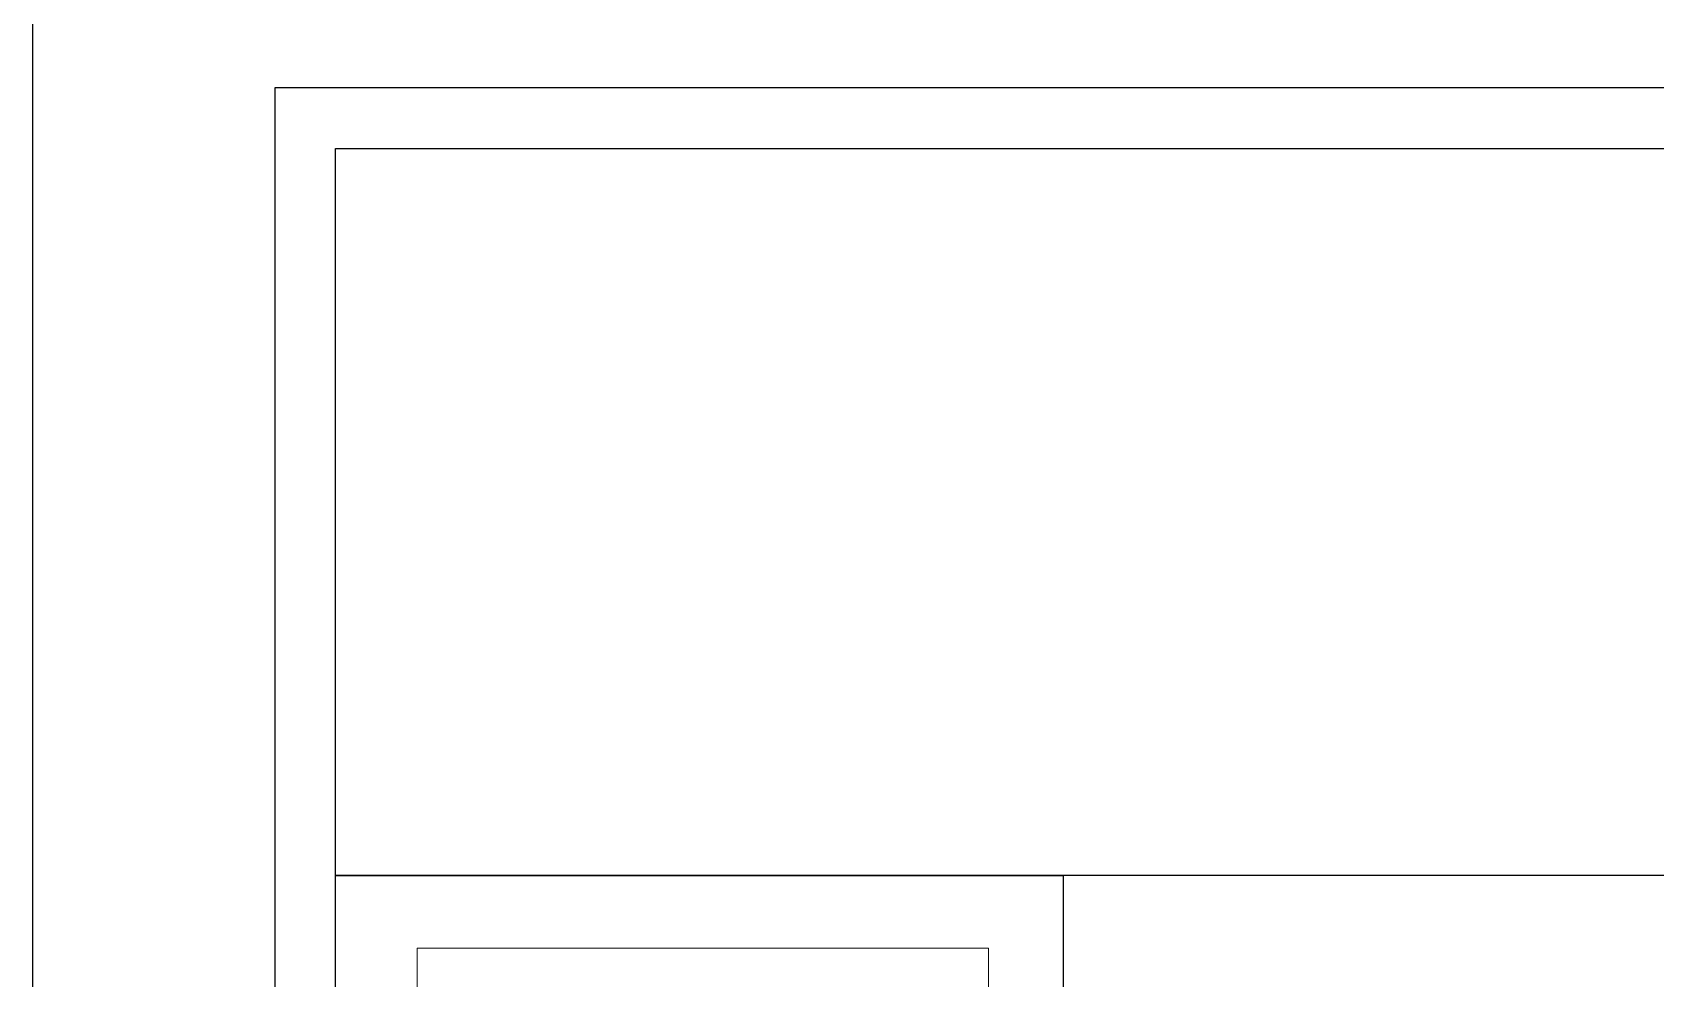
# Model space of a CAD drawing. Header units: millimetres. Extents: x 860 to 1444, y -43 to 267.
# Drawn here: x 1226.491 to 1227.829, y 229.195 to 229.975 of the extents above; entities that cross this region are included whole.
import ezdxf

# ---------------------------------------------------------------- set-up
doc = ezdxf.new("R2010")
doc.units = ezdxf.units.MM
doc.header["$MEASUREMENT"] = 0

# ---------------------------------------------------------------- blocks, each defined once
blk = doc.blocks.new('sink')
at = {"color": 152, "linetype": 'Continuous', "lineweight": 5, "true_color": 0x2776bb}
for points in [[(85.4475, 62.3047, 0), (86.9855, 62.3047, 0)], [(86.9855, 62.3047, 0), (86.9855, 61.8337, 0)], [(85.4475, 61.8337, 0), (86.9855, 61.8337, 0)]]:
    blk.add_polyline3d(points, dxfattribs=at)

msp = doc.modelspace()

# ---------------------------------------------------------------- linework, layer by layer
msp.add_line((1228.89067, 229.92959), (1226.69067, 229.92959))
for points in [[(1236.49067, 217.22959), (1236.49067, 232.22959), (1226.49067, 232.22959), (1226.49067, 217.22959), (1226.69067, 217.22959)], [(1226.69067, 229.92959), (1226.69067, 220.82959)]]:
    msp.add_lwpolyline(points)
at = {"color": 152, "true_color": 0x2776bb}
for points in [[(1227.94067, 229.87959), (1227.94067, 229.27959), (1226.74067, 229.27959), (1226.74067, 229.87959)], [(1226.74067, 229.27959), (1227.34067, 229.27959), (1227.34067, 227.63924), (1226.74067, 227.63924)]]:
    msp.add_lwpolyline(points, close=True, dxfattribs=at)

# ---------------------------------------------------------------- block references
at = {"xscale": -1, "rotation": 270}
msp.add_blockref('sink', (1164.97428, 142.23407), dxfattribs=at)

doc.saveas('drawing.dxf')
